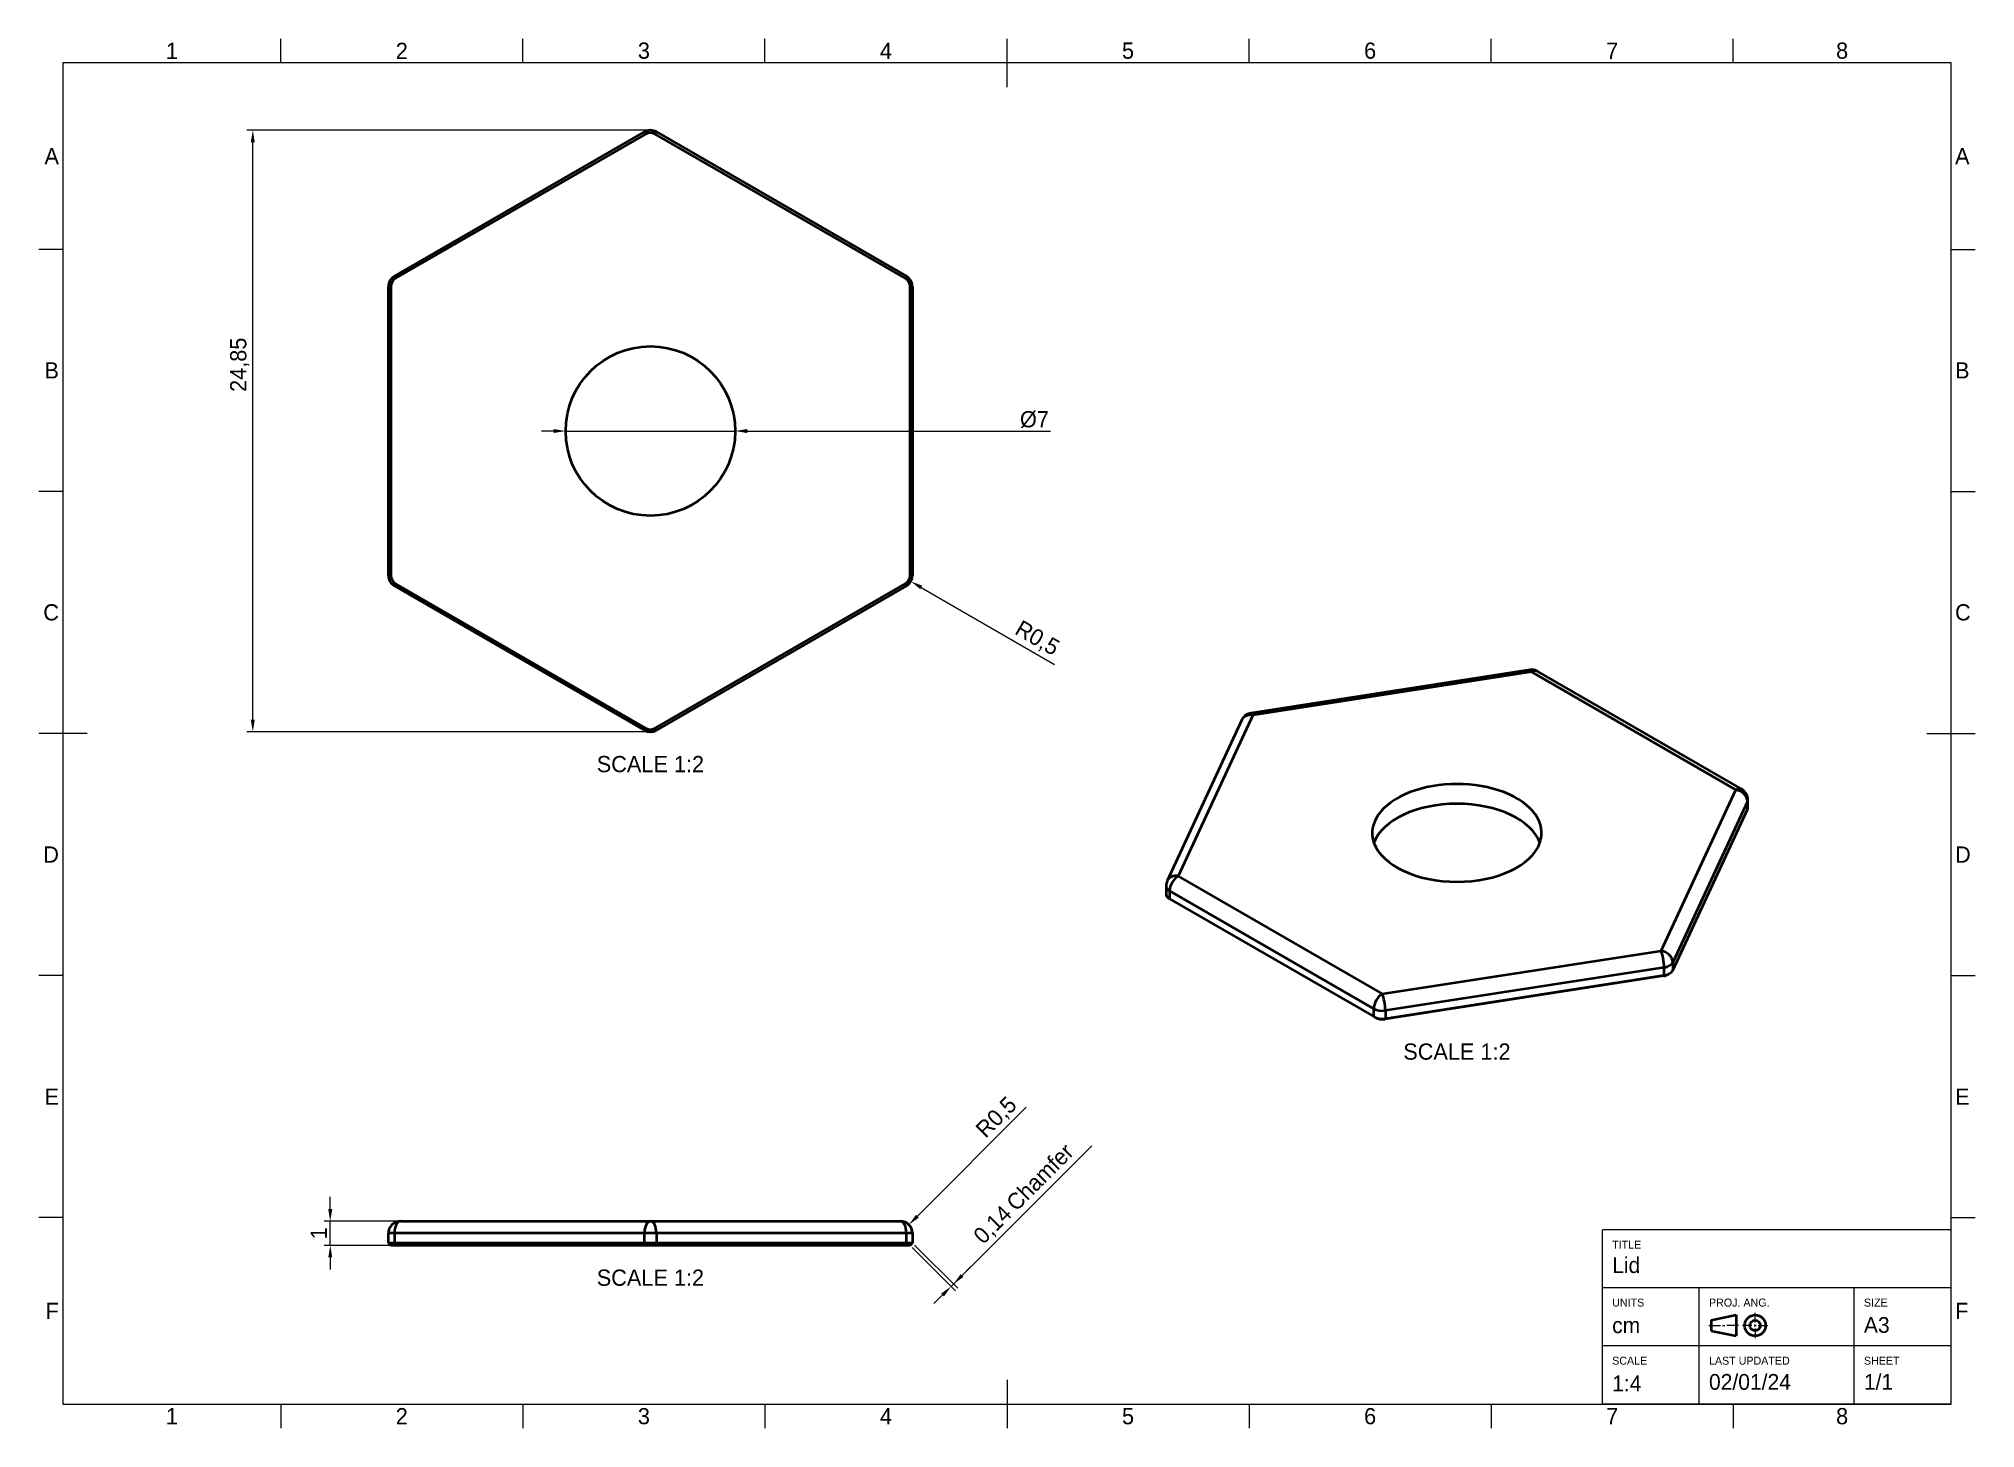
# Model space of a CAD drawing. Header units: centimetres. Extents: x 1.5 to 41.5, y 0.5 to 29.2.
import ezdxf

# ---------------------------------------------------------------- set-up
doc = ezdxf.new("R2010")
doc.units = ezdxf.units.CM
doc.header["$LTSCALE"] = 0.1
for name, color, linetype in [('Annotations', 7, 'Continuous'), ('Border', 7, 'Continuous'), ('Geometries', 7, 'Continuous')]:
    doc.layers.add(name, color=color, linetype=linetype)
doc.styles.add('Shapr0', font='txt', dxfattribs={"height": 0.33495})
doc.styles.add('Shapr10', font='txt', dxfattribs={"height": 0.33495})
doc.styles.add('Shapr11', font='txt', dxfattribs={"height": 0.33495})
doc.styles.add('Shapr12', font='txt', dxfattribs={"height": 0.33495})
doc.styles.add('Shapr13', font='txt', dxfattribs={"height": 0.33495})
doc.styles.add('Shapr14', font='txt', dxfattribs={"height": 0.33495})
doc.styles.add('Shapr15', font='txt', dxfattribs={"height": 0.33495})
doc.styles.add('Shapr16', font='txt', dxfattribs={"height": 0.33495})
doc.styles.add('Shapr17', font='txt', dxfattribs={"height": 0.6699})
doc.styles.add('Shapr2', font='txt', dxfattribs={"height": 0.33495})
doc.styles.add('Shapr3', font='txt', dxfattribs={"height": 0.33495})
doc.styles.add('Shapr4', font='txt', dxfattribs={"height": 0.33495})
doc.styles.add('Shapr5', font='txt', dxfattribs={"height": 0.33495})
doc.styles.add('Shapr6', font='txt', dxfattribs={"height": 0.33495})
doc.styles.add('Shapr7', font='txt', dxfattribs={"height": 0.33495})
doc.styles.add('Shapr8', font='txt', dxfattribs={"height": 0.33495})
doc.styles.add('Shapr9', font='txt', dxfattribs={"height": 0.33495})
doc.dimstyles.new('ISO-25', dxfattribs={"dimtxt": 0.25, "dimasz": 0.25, "dimexe": 0.125, "dimexo": 0.0625, "dimgap": 0.0625, "dimtad": 1, "dimtxsty": 'Standard', "dimcen": 0.25, "dimadec": 0, "dimazin": 0, "dimtfac": 1, "dimtmove": 0, "dimatfit": 3, "dimfxl": 0.1, "dimarcsym": 0})

# ---------------------------------------------------------------- blocks, each defined once
blk = doc.blocks.new('*D2')
at = {"layer": 'Annotations', "color": 0, "linetype": 'Continuous', "lineweight": 15}
for p, q in [((12.134, 21.097), (11.884, 21.097)), ((12.384, 21.097), (15.884, 21.097)), ((16.134, 21.097), (22.4, 21.097))]:
    blk.add_line(p, q, dxfattribs=at)
at = {"layer": 'Annotations', "color": 0}
for points in [[(12.134, 21.056), (12.134, 21.139), (12.384, 21.097)], [(16.134, 21.139), (16.134, 21.056), (15.884, 21.097)]]:
    blk.add_solid(points, dxfattribs=at)
at = {"layer": 'Defpoints', "color": 0}
for p in [(12.384, 21.097), (15.884, 21.097)]:
    blk.add_point(p, dxfattribs=at)
at = {"layer": 'Annotations', "color": 0, "lineweight": 15, "insert": (22.067, 21.335), "char_height": 0.335, "attachment_point": 5, "style": 'Shapr16'}
blk.add_mtext('\\A1;%%c7', dxfattribs=at)
blk = doc.blocks.new('*D3')
at = {"layer": 'Annotations', "color": 0, "linetype": 'Continuous', "lineweight": 15}
for p, q in [((14.072, 27.309), (5.797, 27.309)), ((5.922, 15.136), (5.922, 27.059)), ((14.072, 14.886), (5.797, 14.886))]:
    blk.add_line(p, q, dxfattribs=at)
at = {"layer": 'Annotations', "color": 0}
for points in [[(5.963, 27.059), (5.88, 27.059), (5.922, 27.309)], [(5.88, 15.136), (5.963, 15.136), (5.922, 14.886)]]:
    blk.add_solid(points, dxfattribs=at)
at = {"layer": 'Defpoints', "color": 0}
for p in [(5.922, 27.309), (14.134, 27.309), (14.134, 14.886)]:
    blk.add_point(p, dxfattribs=at)
at = {"layer": 'Annotations', "color": 0, "lineweight": 15, "insert": (5.652, 22.466), "char_height": 0.335, "attachment_point": 5, "rotation": 90, "style": 'Shapr16'}
blk.add_mtext('\\A1;24,85', dxfattribs=at)
blk = doc.blocks.new('*D4')
at = {"layer": 'Annotations', "color": 0, "linetype": 'Continuous', "lineweight": 15}
blk.add_line((19.73, 17.867), (22.483, 16.277), dxfattribs=at)
at = {"layer": 'Annotations', "color": 0}
blk.add_solid([(19.751, 17.903), (19.709, 17.831), (19.513, 17.992)], dxfattribs=at)
at = {"layer": 'Defpoints', "color": 0}
for p in [(19.297, 18.117), (19.513, 17.992)]:
    blk.add_point(p, dxfattribs=at)
at = {"layer": 'Annotations', "color": 0, "lineweight": 15, "insert": (22.115, 16.801), "char_height": 0.335, "attachment_point": 5, "rotation": 330, "style": 'Shapr16'}
blk.add_mtext('\\A1;R0,5', dxfattribs=at)
blk = doc.blocks.new('*D5')
at = {"layer": 'Annotations', "color": 0, "linetype": 'Continuous', "lineweight": 15}
for p, q in [((20.395, 3.479), (23.25, 6.335)), ((19.541, 4.234), (20.434, 3.341)), ((19.591, 4.284), (20.484, 3.391)), ((20.572, 3.656), (20.749, 3.833)), ((20.169, 3.253), (19.992, 3.076)), ((20.395, 3.479), (20.345, 3.429))]:
    blk.add_line(p, q, dxfattribs=at)
at = {"layer": 'Annotations', "color": 0}
for points in [[(20.543, 3.686), (20.602, 3.627), (20.395, 3.479)], [(20.198, 3.223), (20.139, 3.282), (20.345, 3.429)]]:
    blk.add_solid(points, dxfattribs=at)
at = {"layer": 'Defpoints', "color": 0}
for p in [(19.497, 4.278), (19.547, 4.328), (20.345, 3.429)]:
    blk.add_point(p, dxfattribs=at)
at = {"layer": 'Annotations', "color": 0, "lineweight": 15, "insert": (21.861, 5.326), "char_height": 0.33495, "attachment_point": 5, "rotation": 45, "style": 'Shapr15'}
blk.add_mtext('\\A1;0,14\u2009Chamfer', dxfattribs=at)
blk = doc.blocks.new('*D6')
at = {"layer": 'Annotations', "color": 0, "linetype": 'Continuous', "lineweight": 15}
blk.add_line((19.65, 4.882), (21.898, 7.129), dxfattribs=at)
at = {"layer": 'Annotations', "color": 0}
blk.add_solid([(19.621, 4.911), (19.68, 4.852), (19.474, 4.705)], dxfattribs=at)
at = {"layer": 'Defpoints', "color": 0}
for p in [(19.297, 4.528), (19.474, 4.705)]:
    blk.add_point(p, dxfattribs=at)
at = {"layer": 'Annotations', "color": 0, "lineweight": 15, "insert": (21.297, 6.909), "char_height": 0.335, "attachment_point": 5, "rotation": 45, "style": 'Shapr15'}
blk.add_mtext('\\A1;R0,5', dxfattribs=at)
blk = doc.blocks.new('*D7')
at = {"layer": 'Annotations', "color": 0, "linetype": 'Continuous', "lineweight": 15}
for p, q in [((7.522, 5.028), (7.522, 5.278)), ((8.909, 4.778), (7.397, 4.778)), ((7.522, 4.278), (7.522, 4.778)), ((8.809, 4.278), (7.397, 4.278)), ((7.522, 4.028), (7.522, 3.778))]:
    blk.add_line(p, q, dxfattribs=at)
at = {"layer": 'Annotations', "color": 0}
for points in [[(7.48, 5.028), (7.563, 5.028), (7.522, 4.778)], [(7.563, 4.028), (7.48, 4.028), (7.522, 4.278)]]:
    blk.add_solid(points, dxfattribs=at)
at = {"layer": 'Defpoints', "color": 0}
for p in [(7.522, 4.778), (8.972, 4.778), (8.872, 4.278)]:
    blk.add_point(p, dxfattribs=at)
at = {"layer": 'Annotations', "color": 0, "lineweight": 15, "insert": (7.284, 4.528), "char_height": 0.335, "attachment_point": 5, "rotation": 90, "style": 'Shapr15'}
blk.add_mtext('\\A1;1', dxfattribs=at)
blk = doc.blocks.new('*U8')
at = {"layer": 'Border', "linetype": 'Continuous', "lineweight": 15}
for p, q in [((41, 4.6), (33.8, 4.6)), ((33.8, 1), (33.8, 4.6)), ((41, 1), (41, 4.6)), ((41, 3.4), (33.8, 3.4)), ((35.8, 1), (35.8, 3.4)), ((39, 1), (39, 3.4)), ((36.953, 2.688), (36.953, 2.883)), ((36, 2.623), (36.238, 2.623)), ((36.282, 2.623), (36.325, 2.623)), ((36.607, 2.623), (36.368, 2.623)), ((36.888, 2.623), (36.693, 2.623)), ((36.932, 2.623), (36.975, 2.623)), ((36.953, 2.602), (36.953, 2.645)), ((36.953, 2.558), (36.953, 2.363)), ((37.018, 2.623), (37.213, 2.623)), ((41, 2.2), (33.8, 2.2)), ((41, 1), (33.8, 1))]:
    blk.add_line(p, q, dxfattribs=at)
at = {"layer": 'Border', "linetype": 'Continuous', "lineweight": 40}
for p, q in [((36.043, 2.732), (36.563, 2.84)), ((36.563, 2.84), (36.563, 2.407)), ((36.043, 2.732), (36.043, 2.515)), ((36.043, 2.515), (36.563, 2.407))]:
    blk.add_line(p, q, dxfattribs=at)
for radius in [0.217, 0.108]:
    blk.add_circle((36.953, 2.623), radius, dxfattribs=at)

msp = doc.modelspace()

# ---------------------------------------------------------------- linework, layer by layer
at = {"layer": 'Border', "linetype": 'Continuous', "lineweight": 15}
for p, q in [((6.5, 28.7), (6.5, 29.2)), ((11.5, 28.7), (11.5, 29.2)), ((16.5, 28.7), (16.5, 29.2)), ((21.5, 28.2), (21.5, 29.2)), ((26.5, 28.7), (26.5, 29.2)), ((31.5, 28.7), (31.5, 29.2)), ((36.5, 28.7), (36.5, 29.2)), ((41, 28.7), (2, 28.7)), ((2, 28.7), (2, 1)), ((41, 1), (41, 28.7)), ((2, 24.85), (1.5, 24.85)), ((41, 24.85), (41.5, 24.85)), ((2, 19.85), (1.5, 19.85)), ((41, 19.85), (41.5, 19.85)), ((2.5, 14.85), (1.5, 14.85)), ((40.5, 14.85), (41.5, 14.85)), ((2, 9.85), (1.5, 9.85)), ((41, 9.85), (41.5, 9.85)), ((2, 4.85), (1.5, 4.85)), ((41, 4.85), (41.5, 4.85)), ((21.5, 1.5), (21.5, 0.5)), ((2, 1), (41, 1)), ((6.5, 1), (6.5, 0.5)), ((11.5, 1), (11.5, 0.5)), ((16.5, 1), (16.5, 0.5)), ((26.5, 1), (26.5, 0.5)), ((31.5, 1), (31.5, 0.5)), ((36.5, 1), (36.5, 0.5))]:
    msp.add_line(p, q, dxfattribs=at)
at = {"layer": 'Geometries', "linetype": 'Continuous', "lineweight": 40}
for p, q in [((8.8465, 24.2945), (14.0092, 27.2752)), ((14.0342, 27.2319), (8.8715, 24.2512)), ((14.0342, 27.2319), (14.0092, 27.2752)), ((14.2592, 27.2752), (14.2342, 27.2319)), ((19.3968, 24.2512), (14.2342, 27.2319)), ((14.2592, 27.2752), (19.4218, 24.2945)), ((8.7715, 24.078), (8.7215, 24.078)), ((8.7215, 18.1167), (8.7215, 24.078)), ((8.7715, 24.078), (8.7715, 18.1167)), ((8.8715, 24.2512), (8.8465, 24.2945)), ((19.4218, 24.2945), (19.3968, 24.2512)), ((19.4968, 18.1167), (19.4968, 24.078)), ((19.5468, 24.078), (19.4968, 24.078)), ((19.5468, 24.078), (19.5468, 18.1167)), ((8.7715, 18.1167), (8.7215, 18.1167)), ((19.5468, 18.1167), (19.4968, 18.1167)), ((8.8715, 17.9435), (8.8465, 17.9002)), ((14.0092, 14.9195), (8.8465, 17.9002)), ((8.8715, 17.9435), (14.0342, 14.9628)), ((14.2342, 14.9628), (19.3968, 17.9435)), ((19.4218, 17.9002), (14.2592, 14.9195)), ((19.4218, 17.9002), (19.3968, 17.9435)), ((32.2982, 16.1636), (26.54, 15.2728)), ((32.3364, 16.1207), (26.5782, 15.2299)), ((36.5517, 13.687), (32.3364, 16.1207)), ((36.6767, 13.6993), (32.4614, 16.133)), ((26.5782, 15.2299), (25.0353, 11.9054)), ((14.0342, 14.9628), (14.0092, 14.9195)), ((14.2592, 14.9195), (14.2342, 14.9628)), ((26.3514, 15.131), (24.8085, 11.8065)), ((35.0088, 10.3625), (36.5517, 13.687)), ((36.7932, 13.4455), (35.2503, 10.121)), ((35.2503, 9.9577), (36.7932, 13.2822)), ((36.7932, 13.2822), (36.7932, 13.4455)), ((36.8017, 13.3195), (36.8017, 13.4828)), ((24.7853, 11.7012), (24.7853, 11.5379)), ((25.0353, 11.9054), (29.2506, 9.4717)), ((24.8585, 11.5992), (24.8585, 11.4359)), ((29.0738, 9.1655), (24.8585, 11.5992)), ((24.8585, 11.4359), (29.0738, 9.0022)), ((29.2506, 9.4717), (35.0088, 10.3625)), ((35.0735, 10.0189), (29.3153, 9.1281)), ((35.0735, 9.8556), (35.0735, 10.0189)), ((35.2503, 10.121), (35.2503, 9.9577)), ((35.0605, 9.8427), (29.3024, 8.9519)), ((29.3153, 8.9648), (35.0735, 9.8556)), ((35.0605, 9.8427), (35.0735, 9.8556)), ((35.1502, 9.8726), (35.1856, 9.893)), ((29.0738, 9.0022), (29.0738, 9.1655)), ((29.1092, 8.9818), (29.0738, 9.0022)), ((29.3024, 8.9519), (29.3153, 8.9648)), ((29.3153, 9.1281), (29.3153, 8.9648)), ((8.8465, 4.528), (8.7215, 4.528)), ((8.7215, 4.328), (8.7215, 4.528)), ((8.8465, 4.528), (8.8465, 4.328)), ((14.0092, 4.528), (8.8465, 4.528)), ((8.9715, 4.778), (14.1342, 4.778)), ((14.2592, 4.528), (14.0092, 4.528)), ((14.0092, 4.328), (14.0092, 4.528)), ((14.1342, 4.778), (19.2968, 4.778)), ((14.2592, 4.528), (14.2592, 4.328)), ((19.4218, 4.528), (14.2592, 4.528)), ((19.4218, 4.328), (19.4218, 4.528)), ((19.5468, 4.528), (19.4218, 4.528)), ((19.5468, 4.528), (19.5468, 4.328)), ((8.7715, 4.278), (8.7215, 4.328)), ((8.7215, 4.328), (8.8465, 4.328)), ((8.8715, 4.278), (8.7715, 4.278)), ((8.8715, 4.278), (8.8465, 4.328)), ((8.8465, 4.328), (14.0092, 4.328)), ((14.0342, 4.278), (8.8715, 4.278)), ((14.0092, 4.328), (14.2592, 4.328)), ((14.0342, 4.278), (14.0092, 4.328)), ((14.2342, 4.278), (14.0342, 4.278)), ((14.2592, 4.328), (14.2342, 4.278)), ((19.3968, 4.278), (14.2342, 4.278)), ((14.2592, 4.328), (19.4218, 4.328)), ((19.4218, 4.328), (19.3968, 4.278)), ((19.4968, 4.278), (19.3968, 4.278)), ((19.4218, 4.328), (19.5468, 4.328)), ((19.5468, 4.328), (19.4968, 4.278))]:
    msp.add_line(p, q, dxfattribs=at)
msp.add_circle((14.1342, 21.0973), 1.75, dxfattribs=at)
for centre, radius, start, end in [((14.1342, 27.0587), 0.25, 60, 120), ((14.1342, 27.0587), 0.2, 60, 120), ((8.9715, 24.078), 0.25, 120, 180), ((8.9715, 24.078), 0.2, 120, 180), ((19.2968, 24.078), 0.2, 0, 60), ((19.2968, 24.078), 0.25, 0, 60), ((8.9715, 18.1167), 0.25, 180, 240), ((8.9715, 18.1167), 0.2, 180, 240), ((19.2968, 18.1167), 0.2, 300, 0), ((19.2968, 18.1167), 0.25, 300, 0), ((32.3364, 15.9165), 0.25, 60, 98.79398), ((26.5782, 15.0257), 0.25, 98.79398, 155.10391), ((14.1342, 15.136), 0.25, 240, 300), ((14.1342, 15.136), 0.2, 240, 300), ((36.5517, 13.4828), 0.25, 0, 60), ((25.0353, 11.7012), 0.25, 155.10391, 180), ((8.9715, 4.528), 0.25, 90, 180), ((19.2968, 4.528), 0.25, 0, 90)]:
    msp.add_arc(centre, radius, start, end, dxfattribs=at)
for centre, major_axis, ratio, start_param, end_param in [((32.3364, 15.9165), (0.0382, -0.2471), 0.2113249, 2.5096783, 3.1415927), ((32.3364, 15.9165), (-0.125, -0.2165), 0.5773503, 3.1415927, 3.9269908), ((26.5782, 15.0257), (-0.2268, 0.1052), 0.7886751, 5.0632684, 6.2831853), ((26.5782, 15.0257), (0.0382, -0.2471), 0.2113249, 2.5096783, 3.1415927), ((30.7935, 12.7962), (-1.75, 0), 0.5773503, 2.9381619, 6.486616), ((36.5517, 13.4828), (-0.125, -0.2165), 0.5773503, 3.1415927, 3.9269908), ((36.5517, 13.4828), (-0.2268, 0.1052), 0.7886751, 3.4924721, 5.0632684), ((30.7935, 12.3879), (-1.75, 0), 0.5773503, 3.3450234, 6.0797546), ((36.5517, 13.4828), (0.25, 0), 0.5773503, 6.0213859, 6.2831853), ((36.5517, 13.3195), (-0.25, 0), 0.5773503, 2.8797933, 3.1415927), ((30.7935, 12.7962), (-1.75, 0), 0.5773503, 0.2034307, 2.9381619), ((25.0353, 11.7012), (0.25, 0), 0.5773503, 3.1415927, 3.9269908), ((25.0353, 11.7012), (-0.2268, 0.1052), 0.7886751, 5.0632684, 6.2831853), ((25.0353, 11.7012), (-0.125, -0.2165), 0.5773503, 3.9269908, 5.4977871), ((25.0353, 11.5379), (-0.25, 0), 0.5773503, 6.2831853, 7.0685835), ((35.0088, 10.1583), (-0.2268, 0.1052), 0.7886751, 3.4924721, 5.0632684), ((35.0088, 10.1583), (0.0382, -0.2471), 0.2113249, 0.938882, 2.5096783), ((35.0088, 10.1583), (0.25, 0), 0.5773503, 4.9741884, 6.0213859), ((35.0088, 9.9542), (0.2, 0), 0.5773503, 4.9741884, 5.4977871), ((35.0088, 9.995), (-0.25, 0), 0.5773503, 1.8325957, 2.3561945), ((35.0088, 9.995), (-0.25, 0), 0.5773503, 2.3561945, 2.8797933), ((29.2506, 9.2675), (-0.125, -0.2165), 0.5773503, 3.9269908, 5.4977871), ((29.2506, 9.2675), (0.0382, -0.2471), 0.2113249, 0.938882, 2.5096783), ((29.2506, 9.2675), (0.25, 0), 0.5773503, 3.9269908, 4.9741884), ((29.2506, 9.1042), (-0.25, 0), 0.5773503, 0.7853982, 1.8325957), ((29.2506, 9.0634), (0.2, 0), 0.5773503, 3.9269908, 4.9741884), ((8.9715, 4.528), (0, 0.25), 0.5, 0, 1.5707963), ((14.1342, 4.528), (0, 0.25), 0.5, 6.2831853, 7.8539816), ((14.1342, 4.528), (0, 0.25), 0.5, 4.712389, 6.2831853), ((19.2968, 4.528), (0, 0.25), 0.5, 4.712389, 6.2831853)]:
    msp.add_ellipse(centre, major_axis=major_axis, ratio=ratio, start_param=start_param, end_param=end_param, dxfattribs=at)

# ---------------------------------------------------------------- block references
msp.add_blockref('*U8', (0, 0))

# ---------------------------------------------------------------- texts
at = {"layer": 'Annotations', "linetype": 'Continuous', "lineweight": 40, "char_height": 0.33495, "width": 100, "attachment_point": 2}
for insert, style in [((14.1342, 14.386), 'Shapr16'), ((30.7935, 8.4479), 'Shapr17'), ((14.1342, 3.778), 'Shapr15')]:
    msp.add_mtext('SCALE 1:2', dxfattribs=dict(at, insert=insert, style=style))
at = {"layer": 'Border', "linetype": 'Continuous', "lineweight": 15, "char_height": 0.335, "width": 0.33495, "style": 'Shapr0'}
for s, insert, attachment_point in [('1', (4.25, 28.7825), 8), ('2', (9, 28.7825), 8), ('3', (14, 28.7825), 8), ('4', (19, 28.7825), 8), ('5', (24, 28.7825), 8), ('6', (29, 28.7825), 8), ('7', (34, 28.7825), 8), ('8', (38.75, 28.7825), 8), ('A', (1.9175, 26.775), 6), ('A', (41.0825, 26.775), 4), ('B', (1.9175, 22.35), 6), ('B', (41.0825, 22.35), 4), ('C', (1.9175, 17.35), 6), ('C', (41.0825, 17.35), 4), ('D', (1.9175, 12.35), 6), ('D', (41.0825, 12.35), 4), ('E', (1.9175, 7.35), 6), ('E', (41.0825, 7.35), 4), ('F', (1.9175, 2.925), 6), ('F', (41.0825, 2.925), 4), ('1', (4.25, 0.9175), 2), ('2', (9, 0.9175), 2), ('3', (14, 0.9175), 2), ('4', (19, 0.9175), 2), ('5', (24, 0.9175), 2), ('6', (29, 0.9175), 2), ('7', (34, 0.9175), 2), ('8', (38.75, 0.9175), 2)]:
    msp.add_mtext(s, dxfattribs=dict(at, insert=insert, attachment_point=attachment_point))
at = {"layer": 'Border', "linetype": 'Continuous', "lineweight": 15, "attachment_point": 1}
for s, insert, char_height, style in [('TITLE', (34, 4.375), 0.165, 'Shapr2'), ('Lid', (34, 4.032), 0.325, 'Shapr3'), ('UNITS', (34, 3.1783), 0.165, 'Shapr4'), ('PROJ. ANG.', (36, 3.1783), 0.165, 'Shapr6'), ('A3', (39.2, 2.7965), 0.325, 'Shapr8'), ('SIZE', (39.2, 3.1783), 0.165, 'Shapr7'), ('cm', (34, 2.79), 0.325, 'Shapr5'), ('SCALE', (34, 1.9783), 0.165, 'Shapr9'), ('02/01/24', (36, 1.6204), 0.325, 'Shapr12'), ('LAST UPDATED', (36, 1.9783), 0.165, 'Shapr11'), ('SHEET', (39.2, 1.9783), 0.165, 'Shapr13'), ('1/1', (39.2, 1.6204), 0.325, 'Shapr14'), ('1:4', (34, 1.59), 0.325, 'Shapr10')]:
    msp.add_mtext(s, dxfattribs=dict(at, insert=insert, char_height=char_height, style=style))

# ---------------------------------------------------------------- dimensions: what is measured, and where the dimension line sits
at = {"layer": 'Annotations', "linetype": 'Continuous', "lineweight": 15}
for base, p1, p2, angle, override, picture, middle in [((5.9215, 27.3087), (14.1342, 14.886), (14.1342, 27.3087), 90, {"dimscale": 1, "dimgap": 0.07, "dimdec": 2, "dimlfac": 2, "dimrnd": 0.01, "dimzin": 8, "dimdsep": 44, "dimtxsty": 'Shapr16', "dimse1": 0, "dimse2": 0, "dimadec": 2, "dimtol": 0, "dimlim": 0, "dimtp": 0, "dimtm": 0, "dimtfac": 0.6, "dimtdec": 8, "dimfrac": 2, "dimtolj": 1, "dimlwd": 15, "dimlwe": 15}, '*D3', (5.9215, 22.4659)), ((7.5215, 4.778), (8.8715, 4.278), (8.9715, 4.778), 270, {"dimscale": 1, "dimgap": 0.07, "dimdec": 2, "dimlfac": 2, "dimrnd": 0.01, "dimzin": 8, "dimdsep": 44, "dimtxsty": 'Shapr15', "dimse1": 0, "dimse2": 0, "dimadec": 2, "dimtol": 0, "dimlim": 0, "dimtp": 0, "dimtm": 0, "dimtfac": 0.6, "dimtdec": 8, "dimfrac": 2, "dimtolj": 1, "dimlwd": 15, "dimlwe": 15}, '*D7', (7.5215, 4.528))]:
    dim = msp.add_linear_dim(base=base, p1=p1, p2=p2, angle=angle, dimstyle='ISO-25', override=override, dxfattribs=at)
    dim.commit()
    dim.dimension.update_dxf_attribs({"geometry": picture, "text_midpoint": middle, "dimtype": 160})
dim = msp.add_diameter_dim_2p(p1=(12.3842, 21.0973), p2=(15.8842, 21.0973), dimstyle='ISO-25', override={"dimscale": 1, "dimgap": 0.07, "dimdec": 2, "dimlfac": 2, "dimrnd": 0.01, "dimzin": 8, "dimdsep": 44, "dimtxsty": 'Shapr16', "dimcen": 2.5, "dimadec": 2, "dimtol": 0, "dimlim": 0, "dimtp": 0, "dimtm": 0, "dimtfac": 0.6, "dimtdec": 8, "dimtofl": 1, "dimfrac": 2, "dimtolj": 1, "dimlwd": 15, "dimlwe": 15}, dxfattribs=at)
dim.commit()
dim.dimension.update_dxf_attribs({"geometry": '*D2', "text_midpoint": (22.0671, 21.0973), "dimtype": 163})
for center, mpoint, override, picture, middle in [((19.2968, 18.1167), (19.5133, 17.9917), {"dimscale": 1, "dimgap": 0.07, "dimdec": 2, "dimlfac": 2, "dimrnd": 0.01, "dimzin": 8, "dimdsep": 44, "dimtxsty": 'Shapr16', "dimcen": 0, "dimadec": 2, "dimtol": 0, "dimlim": 0, "dimtp": 0, "dimtm": 0, "dimtfac": 0.6, "dimtdec": 8, "dimtofl": 0, "dimfrac": 2, "dimtolj": 1, "dimlwd": 15, "dimlwe": 15}, '*D4', (21.98, 16.5675)), ((19.2968, 4.528), (19.4736, 4.7048), {"dimscale": 1, "dimgap": 0.07, "dimdec": 2, "dimlfac": 2, "dimrnd": 0.01, "dimzin": 8, "dimdsep": 44, "dimtxsty": 'Shapr15', "dimcen": 0, "dimadec": 2, "dimtol": 0, "dimlim": 0, "dimtp": 0, "dimtm": 0, "dimtfac": 0.6, "dimtdec": 8, "dimtofl": 0, "dimfrac": 2, "dimtolj": 1, "dimlwd": 15, "dimlwe": 15}, '*D6', (21.4876, 6.7188))]:
    dim = msp.add_radius_dim(center=center, mpoint=mpoint, dimstyle='ISO-25', override=override, dxfattribs=at)
    dim.commit()
    dim.dimension.update_dxf_attribs({"geometry": picture, "text_midpoint": middle, "dimtype": 164})
dim = msp.add_linear_dim(base=(20.3454, 3.4294), p1=(19.5468, 4.328), p2=(19.4968, 4.278), angle=225, text='<>\u2009Chamfer', dimstyle='ISO-25', override={"dimscale": 1, "dimgap": 0.07, "dimdec": 2, "dimlfac": 2, "dimrnd": 0.01, "dimzin": 8, "dimdsep": 44, "dimtxsty": 'Shapr15', "dimadec": 2, "dimtol": 0, "dimlim": 0, "dimtp": 0, "dimtm": 0, "dimtfac": 0.6, "dimtdec": 8, "dimfrac": 2, "dimtolj": 1, "dimlwd": 15, "dimlwe": 15}, dxfattribs=at)
dim.commit()
dim.dimension.update_dxf_attribs({"geometry": '*D5', "text_midpoint": (22.0513, 5.1354), "dimtype": 161})

doc.saveas('drawing.dxf')
